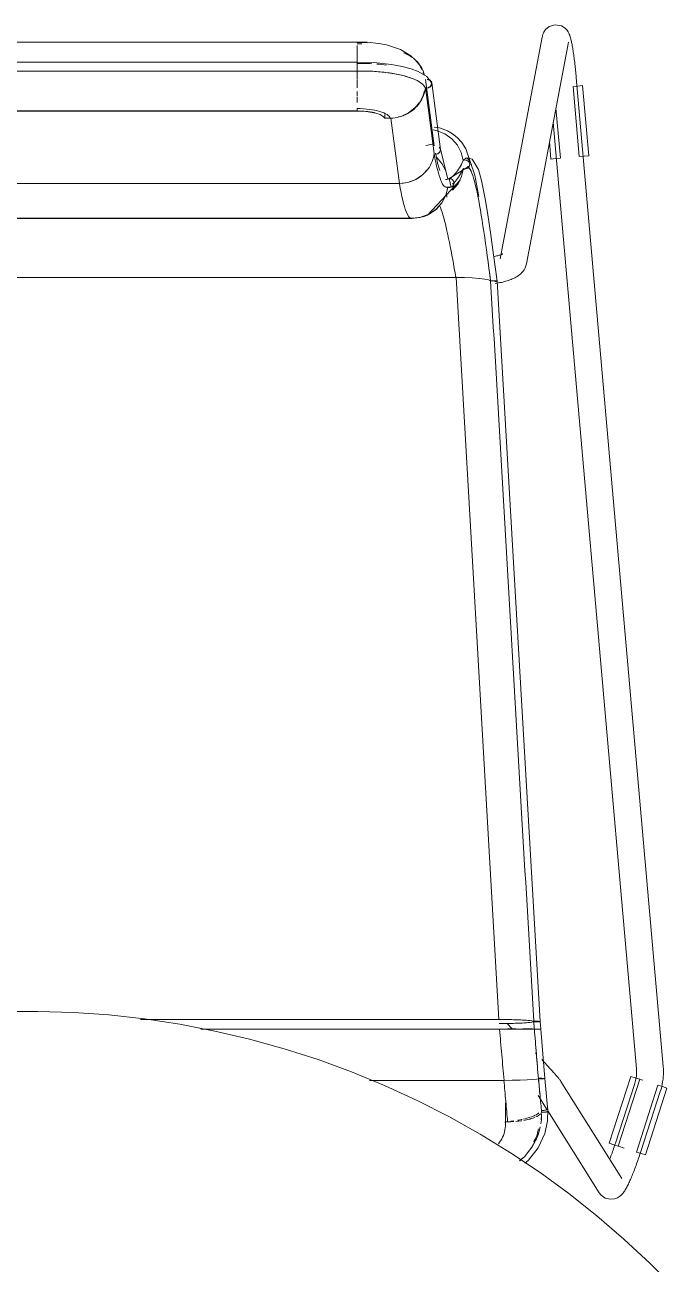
# Model space of a CAD drawing. Header units: millimetres. Extents: x 155927 to 317870, y -36033 to 97293.
# Drawn here: x 175194 to 175485, y 12593 to 13148 of the extents above; entities that cross this region are included whole.
import ezdxf

# ---------------------------------------------------------------- set-up
doc = ezdxf.new("R2010")
doc.units = ezdxf.units.MM
doc.header["$MEASUREMENT"] = 0
doc.layers.add('I-FURN', color=8, linetype='CONTINUOUS', lineweight=9)

msp = doc.modelspace()

# ---------------------------------------------------------------- linework, layer by layer
at = {"layer": 'I-FURN'}
for p, q in [((175428.83, 13147.45), (175427.25, 13146.12)), ((175428.83, 13147.45), (175431.58, 13148.28)), ((175431.58, 13148.28), (175434.34, 13147.8)), ((175434.34, 13147.8), (175435.99, 13146.75)), ((175425.69, 13142.69), (175406.88, 13043.4)), ((175425.78, 13143.1), (175425.69, 13142.69)), ((175425.92, 13143.62), (175425.78, 13143.1)), ((175426.13, 13144.24), (175425.92, 13143.62)), ((175426.5, 13145.04), (175426.13, 13144.24)), ((175427.25, 13146.12), (175426.5, 13145.04)), ((175435.99, 13146.75), (175436.85, 13145.85)), ((175436.85, 13145.85), (175437.33, 13145.14)), ((175437.33, 13145.14), (175437.63, 13144.58)), ((175437.63, 13144.58), (175437.85, 13144.11)), ((175437.85, 13144.11), (175438.02, 13143.68)), ((175438.02, 13143.68), (175438.16, 13143.28)), ((175438.16, 13143.28), (175438.28, 13142.88)), ((175438.28, 13142.88), (175438.4, 13142.48)), ((175438.4, 13142.48), (175438.51, 13142.08)), ((175438.51, 13142.08), (175438.61, 13141.67)), ((175342.79, 13140.5), (175047.93, 13140.5)), ((175342.79, 13140.33), (175342.79, 13140.5)), ((175347.3, 13140.42), (175342.79, 13140.5)), ((175342.79, 13140.48), (175342.79, 13140.2)), ((175342.79, 13139.01), (175342.79, 13137.26)), ((175342.79, 13136.98), (175342.79, 13134.4)), ((175352.51, 13139.9), (175347.3, 13140.42)), ((175356.01, 13139.25), (175352.51, 13139.9)), ((175362.16, 13137.23), (175356.01, 13139.25)), ((175366.88, 13134.36), (175362.16, 13137.23)), ((175418.67, 13041.16), (175437.48, 13140.45)), ((175438.61, 13141.67), (175438.71, 13141.24)), ((175438.71, 13141.24), (175438.81, 13140.8)), ((175438.81, 13140.8), (175438.9, 13140.34)), ((175438.9, 13140.34), (175439, 13139.86)), ((175439, 13139.86), (175439.1, 13139.37)), ((175439.1, 13139.37), (175439.19, 13138.85)), ((175439.19, 13138.85), (175439.28, 13138.32)), ((175439.28, 13138.32), (175439.38, 13137.77)), ((175439.38, 13137.77), (175439.47, 13137.2)), ((175439.47, 13137.2), (175439.56, 13136.61)), ((175439.56, 13136.61), (175439.65, 13136.01)), ((175342.79, 13131.46), (175047.93, 13131.46)), ((175342.79, 13131.22), (175342.79, 13134.24)), ((175342.79, 13134.23), (175342.79, 13131.22)), ((175342.79, 13131.46), (175342.79, 13127.61)), ((175350.35, 13131.32), (175342.79, 13131.46)), ((175342.79, 13131.39), (175342.79, 13131.46)), ((175342.79, 13131.2), (175342.79, 13131.39)), ((175342.79, 13130.89), (175342.79, 13131.2)), ((175342.79, 13130.5), (175342.79, 13130.89)), ((175358.23, 13130.52), (175350.35, 13131.32)), ((175368.85, 13132.52), (175366.88, 13134.36)), ((175370.52, 13130.45), (175368.85, 13132.52)), ((175439.65, 13136.01), (175439.74, 13135.39)), ((175439.74, 13135.39), (175439.83, 13134.76)), ((175439.83, 13134.76), (175439.92, 13134.11)), ((175439.92, 13134.11), (175440.01, 13133.44)), ((175440.01, 13133.44), (175440.1, 13132.77)), ((175440.1, 13132.77), (175440.18, 13132.08)), ((175440.18, 13132.08), (175440.27, 13131.38)), ((175440.27, 13131.38), (175440.35, 13130.67)), ((175047.93, 13127.5), (175342.79, 13127.5)), ((175342.79, 13130.05), (175342.79, 13130.5)), ((175342.79, 13129.56), (175342.79, 13130.05)), ((175342.79, 13129.06), (175342.79, 13129.56)), ((175342.79, 13128.58), (175342.79, 13129.06)), ((175342.79, 13128.17), (175342.79, 13128.58)), ((175342.79, 13127.84), (175342.79, 13128.17)), ((175342.79, 13127.61), (175342.79, 13127.84)), ((175342.79, 13123.72), (175342.79, 13127.53)), ((175342.79, 13127.53), (175342.79, 13123.72)), ((175349.01, 13127.42), (175342.79, 13127.5)), ((175355.57, 13126.89), (175349.01, 13127.42)), ((175359.59, 13126.3), (175355.57, 13126.89)), ((175362.95, 13129.65), (175358.23, 13130.52)), ((175364.02, 13125.33), (175359.59, 13126.3)), ((175366.99, 13128.57), (175362.95, 13129.65)), ((175367.46, 13124.24), (175364.02, 13125.33)), ((175370.16, 13127.38), (175366.99, 13128.57)), ((175373.99, 13125.08), (175370.16, 13127.38)), ((175371.86, 13128.18), (175370.52, 13130.45)), ((175440.35, 13130.67), (175440.43, 13129.95)), ((175440.43, 13129.95), (175440.51, 13129.23)), ((175440.51, 13129.23), (175440.59, 13128.49)), ((175440.59, 13128.49), (175440.66, 13127.76)), ((175440.66, 13127.76), (175440.74, 13127.01)), ((175440.74, 13127.01), (175440.81, 13126.26)), ((175440.81, 13126.26), (175440.88, 13125.51)), ((175440.88, 13125.51), (175440.95, 13124.76)), ((175342.79, 13123.52), (175342.79, 13119.97)), ((175373.4, 13123.75), (175377.24, 13094.06)), ((175377.26, 13090.51), (175373.42, 13120.21)), ((175374.17, 13117.78), (175373.85, 13120.22)), ((175375.88, 13122.69), (175373.99, 13125.08)), ((175376.24, 13122.19), (175380.09, 13092.42)), ((175439.54, 13120.62), (175442.3, 13089.21)), ((175439.67, 13120.64), (175441.73, 13120.82)), ((175440.95, 13124.76), (175440.96, 13124.6)), ((175479.91, 12681.28), (175440.96, 13124.6)), ((175441.73, 13120.82), (175443.78, 13121)), ((175443.78, 13121), (175446.54, 13089.59)), ((175342.79, 13118.34), (175342.79, 13116.5)), ((175342.79, 13115.98), (175342.79, 13113.51)), ((175342.79, 13109.66), (175047.93, 13109.66)), ((175047.93, 13109.6), (175342.79, 13109.6)), ((175342.79, 13109.6), (175345.82, 13109.49)), ((175345.82, 13109.49), (175348.67, 13109.17)), ((175348.67, 13109.17), (175351.17, 13108.66)), ((175351.17, 13108.66), (175353.15, 13107.99)), ((175433.86, 13088.47), (175431.88, 13110.95)), ((175353.15, 13107.99), (175354.5, 13107.2)), ((175354.5, 13107.2), (175355.14, 13106.34)), ((175355.14, 13106.34), (175355.14, 13108.01)), ((175355.14, 13106.34), (175357.86, 13106.41)), ((175357.86, 13106.41), (175361.72, 13077.13)), ((175430.67, 13104.58), (175467.95, 12680.23)), ((175376.89, 13101.12), (175378.63, 13100.75)), ((175378.64, 13100.75), (175376.9, 13101.12)), ((175379.63, 13102.09), (175377.36, 13102.38)), ((175382.15, 13099.35), (175378.64, 13100.75)), ((175383.23, 13100.8), (175379.63, 13102.09)), ((175385.24, 13097.18), (175382.15, 13099.35)), ((175385.5, 13099.45), (175383.23, 13100.8)), ((175387.67, 13097.68), (175385.5, 13099.45)), ((175389.66, 13095.43), (175387.67, 13097.68)), ((175377.12, 13094.84), (175373.63, 13094.15)), ((175379.85, 13093.09), (175379.56, 13093.48)), ((175380.04, 13092.65), (175379.85, 13093.09)), ((175380.11, 13092.18), (175380.04, 13092.65)), ((175380.04, 13091.71), (175380.11, 13092.18)), ((175380.08, 13092.49), (175383.05, 13080.88)), ((175387.72, 13094.35), (175385.24, 13097.18)), ((175389.46, 13091.03), (175387.72, 13094.35)), ((175391.48, 13092.61), (175389.66, 13095.43)), ((175395.47, 13080.89), (175391.48, 13092.61)), ((175428.93, 13095.99), (175429.63, 13088.1)), ((175377.73, 13090.35), (175378.23, 13090.32)), ((175378.23, 13090.32), (175378.72, 13090.4)), ((175380.76, 13086.14), (175378.25, 13089.02)), ((175378.72, 13090.4), (175379.17, 13090.59)), ((175379.17, 13090.59), (175379.56, 13090.89)), ((175379.56, 13090.89), (175379.85, 13091.27)), ((175379.85, 13091.27), (175380.04, 13091.71)), ((175390.36, 13087.4), (175389.46, 13091.03)), ((175390.83, 13087.57), (175390.36, 13087.4)), ((175390.36, 13087.4), (175390.83, 13087.56)), ((175392.18, 13088.62), (175391.27, 13088.32)), ((175391.33, 13087.61), (175391.82, 13087.53)), ((175391.83, 13087.53), (175391.33, 13087.61)), ((175391.82, 13087.53), (175392.28, 13087.34)), ((175392.28, 13087.34), (175391.83, 13087.53)), ((175394.37, 13088.09), (175392.18, 13088.62)), ((175392.28, 13087.34), (175392.67, 13087.03)), ((175392.67, 13087.03), (175392.28, 13087.34)), ((175392.67, 13087.03), (175392.97, 13086.64)), ((175392.97, 13086.64), (175392.67, 13087.03)), ((175392.97, 13086.64), (175393.16, 13086.18)), ((175393.17, 13086.18), (175392.97, 13086.64)), ((175397.14, 13083.45), (175394.37, 13088.09)), ((175431.67, 13088.28), (175429.63, 13088.1)), ((175433.73, 13088.46), (175431.67, 13088.28)), ((175444.49, 13089.41), (175442.43, 13089.22)), ((175446.54, 13089.59), (175444.49, 13089.41)), ((175369.03, 13078.93), (175372.14, 13081)), ((175372.14, 13081), (175374.63, 13083.75)), ((175382.51, 13082.75), (175380.76, 13086.14)), ((175383.4, 13079.03), (175382.51, 13082.75)), ((175383.05, 13080.88), (175383.37, 13079.01)), ((175393.04, 13084.84), (175383.65, 13079.13)), ((175390.41, 13083.92), (175389.62, 13080.3)), ((175389.63, 13080.3), (175390.41, 13083.91)), ((175390.89, 13083.77), (175390.41, 13083.92)), ((175390.41, 13083.91), (175390.89, 13083.76)), ((175391.39, 13083.74), (175390.89, 13083.77)), ((175390.89, 13083.76), (175391.39, 13083.73)), ((175391.88, 13083.83), (175391.39, 13083.74)), ((175391.39, 13083.73), (175391.88, 13083.82)), ((175392.33, 13084.03), (175391.88, 13083.83)), ((175391.88, 13083.82), (175392.33, 13084.03)), ((175392.7, 13084.35), (175392.33, 13084.03)), ((175392.33, 13084.03), (175392.71, 13084.35)), ((175392.99, 13084.75), (175392.7, 13084.35)), ((175392.71, 13084.35), (175393, 13084.75)), ((175393.18, 13085.21), (175392.99, 13084.75)), ((175393, 13084.75), (175393.18, 13085.21)), ((175393.16, 13086.18), (175393.23, 13085.7)), ((175393.24, 13085.7), (175393.17, 13086.18)), ((175393.23, 13085.7), (175393.18, 13085.21)), ((175393.18, 13085.21), (175393.24, 13085.7)), ((175397.37, 13071.23), (175395.47, 13080.89)), ((175398.55, 13078.45), (175397.14, 13083.45)), ((175361.72, 13077.13), (175029, 13077.13)), ((175029, 13077.13), (175361.72, 13077.13)), ((175361.72, 13077.13), (175365.49, 13077.61)), ((175365.49, 13077.61), (175369.03, 13078.93)), ((175388.93, 13078.65), (175374.33, 13062.95)), ((175385.22, 13075.56), (175382.34, 13075.51)), ((175382.51, 13071.81), (175383.4, 13075.52)), ((175383.4, 13079.03), (175383.87, 13079.19)), ((175383.87, 13079.19), (175383.4, 13079.03)), ((175383.87, 13075.37), (175383.4, 13075.53)), ((175383.4, 13075.52), (175383.87, 13075.36)), ((175383.87, 13079.19), (175384.37, 13079.23)), ((175384.37, 13079.23), (175383.87, 13079.19)), ((175384.37, 13075.33), (175383.87, 13075.37)), ((175383.87, 13075.36), (175384.37, 13075.32)), ((175384.92, 13075.42), (175384.08, 13079.32)), ((175384.37, 13079.23), (175384.86, 13079.15)), ((175384.86, 13079.15), (175384.37, 13079.23)), ((175384.86, 13075.41), (175384.37, 13075.33)), ((175384.37, 13075.32), (175384.86, 13075.41)), ((175384.86, 13079.15), (175385.31, 13078.95)), ((175385.31, 13078.95), (175384.86, 13079.15)), ((175385.31, 13075.61), (175384.86, 13075.41)), ((175384.86, 13075.41), (175385.31, 13075.61)), ((175385.31, 13078.95), (175385.69, 13078.63)), ((175385.7, 13078.63), (175385.31, 13078.95)), ((175385.69, 13075.93), (175385.31, 13075.61)), ((175385.31, 13075.61), (175385.7, 13075.92)), ((175387.98, 13076.98), (175385.58, 13074.14)), ((175385.59, 13074.14), (175387.99, 13076.98)), ((175385.69, 13078.63), (175385.99, 13078.23)), ((175385.99, 13076.33), (175385.69, 13075.93)), ((175385.99, 13078.23), (175385.7, 13078.63)), ((175385.7, 13075.92), (175385.99, 13076.33)), ((175385.99, 13078.23), (175386.17, 13077.77)), ((175386.18, 13077.77), (175385.99, 13078.23)), ((175386.17, 13076.79), (175385.99, 13076.33)), ((175385.99, 13076.33), (175386.18, 13076.79)), ((175386.17, 13077.77), (175386.24, 13077.28)), ((175386.24, 13077.28), (175386.17, 13076.79)), ((175386.25, 13077.28), (175386.18, 13077.77)), ((175386.18, 13076.79), (175386.25, 13077.28)), ((175389.62, 13080.3), (175387.98, 13076.98)), ((175387.99, 13076.98), (175389.63, 13080.3)), ((175400.35, 13069.44), (175398.55, 13078.45)), ((175382.48, 13071.75), (175380.75, 13068.42)), ((175380.76, 13068.42), (175382.49, 13071.75)), ((175378.25, 13065.55), (175375.11, 13063.38)), ((175375.11, 13063.37), (175378.25, 13065.54)), ((175380.75, 13068.42), (175378.25, 13065.55)), ((175378.25, 13065.54), (175380.76, 13068.42)), ((175401.38, 13063.12), (175400.35, 13069.44)), ((175367.75, 13061.53), (175022.97, 13061.53)), ((175022.97, 13061.53), (175367.75, 13061.53)), ((175023.5, 13061.38), (175328.3, 13061.38)), ((175328.3, 13061.38), (175367.21, 13061.38)), ((175370.96, 13061.82), (175367.21, 13061.38)), ((175371.54, 13062.01), (175367.75, 13061.54)), ((175367.75, 13061.53), (175371.54, 13062.01)), ((175375.43, 13063.55), (175370.96, 13061.82)), ((175375.11, 13063.38), (175371.54, 13062.01)), ((175371.54, 13062.01), (175375.11, 13063.37)), ((175374.33, 13062.95), (175372.4, 13062.25)), ((175402.57, 13055.1), (175401.38, 13063.12)), ((175403.92, 13045.17), (175402.57, 13055.1)), ((175404.33, 13044.42), (175403.84, 13044.32)), ((175405.47, 13033.32), (175403.92, 13045.17)), ((175404.8, 13044.52), (175404.33, 13044.42)), ((175405.24, 13044.63), (175404.8, 13044.52)), ((175405.67, 13044.73), (175405.24, 13044.63)), ((175406.06, 13044.84), (175405.67, 13044.73)), ((175406.43, 13044.95), (175406.06, 13044.84)), ((175406.76, 13045.06), (175406.43, 13044.95)), ((175407.07, 13045.16), (175406.76, 13045.06)), ((175407.33, 13045.26), (175407.07, 13045.16)), ((175407.57, 13045.36), (175407.33, 13045.26)), ((175407.76, 13045.45), (175407.57, 13045.36)), ((175407.91, 13045.52), (175407.76, 13045.45)), ((175408, 13045.57), (175407.91, 13045.52)), ((175408.07, 13045.61), (175408, 13045.57)), ((175408.1, 13045.63), (175408.07, 13045.61)), ((175416.09, 13036.69), (175415.56, 13036.23)), ((175416.62, 13037.2), (175416.09, 13036.69)), ((175417.13, 13037.8), (175416.62, 13037.2)), ((175417.61, 13038.49), (175417.13, 13037.8)), ((175418.05, 13039.28), (175417.61, 13038.49)), ((175418.41, 13040.17), (175418.05, 13039.28)), ((175418.67, 13041.16), (175418.41, 13040.17)), ((175387.06, 13035.03), (175003.66, 13035.03)), ((175003.66, 13035.03), (175387.06, 13035.03)), ((175390.83, 13034.97), (175387.06, 13035.03)), ((175387.14, 13035.03), (175390.83, 13034.97)), ((175394.36, 13034.82), (175390.83, 13034.97)), ((175390.89, 13034.97), (175394.37, 13034.82)), ((175397.47, 13034.58), (175394.36, 13034.82)), ((175394.41, 13034.82), (175397.47, 13034.58)), ((175399.96, 13034.27), (175397.47, 13034.58)), ((175397.5, 13034.58), (175399.96, 13034.27)), ((175401.71, 13033.9), (175399.96, 13034.27)), ((175399.97, 13034.27), (175401.71, 13033.9)), ((175401.71, 13033.9), (175402.61, 13033.5)), ((175402.61, 13033.5), (175401.71, 13033.9)), ((175403.08, 13033.52), (175402.61, 13033.5)), ((175402.61, 13033.5), (175403.08, 13033.52)), ((175403.58, 13033.53), (175403.08, 13033.52)), ((175403.08, 13033.52), (175403.58, 13033.53)), ((175404.07, 13033.52), (175403.58, 13033.53)), ((175403.58, 13033.53), (175404.07, 13033.52)), ((175404.52, 13033.5), (175404.07, 13033.52)), ((175404.07, 13033.52), (175404.53, 13033.5)), ((175404.91, 13033.46), (175404.52, 13033.5)), ((175404.53, 13033.5), (175404.91, 13033.46)), ((175404.56, 13033.13), (175404.94, 13033.17)), ((175404.94, 13033.17), (175404.56, 13033.13)), ((175405.37, 13032.41), (175404.67, 13032.29)), ((175405.21, 13033.42), (175404.91, 13033.46)), ((175404.91, 13033.46), (175405.21, 13033.42)), ((175404.94, 13033.17), (175405.23, 13033.21)), ((175405.23, 13033.21), (175404.94, 13033.17)), ((175406.06, 13032.53), (175405.37, 13032.41)), ((175405.41, 13033.26), (175405.47, 13033.32)), ((175405.48, 13033.31), (175405.42, 13033.26)), ((175405.48, 13033.31), (175424.76, 12701.41)), ((175406.75, 13032.67), (175406.06, 13032.53)), ((175407.41, 13032.81), (175406.75, 13032.67)), ((175408.07, 13032.96), (175407.41, 13032.81)), ((175408.71, 13033.12), (175408.07, 13032.96)), ((175409.34, 13033.3), (175408.71, 13033.12)), ((175409.96, 13033.48), (175409.34, 13033.3)), ((175410.56, 13033.67), (175409.96, 13033.48)), ((175411.16, 13033.88), (175410.56, 13033.67)), ((175411.74, 13034.1), (175411.16, 13033.88)), ((175412.31, 13034.33), (175411.74, 13034.1)), ((175412.87, 13034.59), (175412.31, 13034.33)), ((175413.42, 13034.86), (175412.87, 13034.59)), ((175413.95, 13035.15), (175413.42, 13034.86)), ((175414.5, 13035.47), (175413.95, 13035.15)), ((175415.03, 13035.83), (175414.5, 13035.47)), ((175415.56, 13036.23), (175415.03, 13035.83)), ((175199.68, 12705.97), (175183.68, 12705.83)), ((175215.67, 12705.48), (175199.68, 12705.97)), ((175231.63, 12704.35), (175215.67, 12705.48)), ((175247.53, 12702.58), (175231.63, 12704.35)), ((175406.31, 12702.3), (175245.74, 12702.3)), ((175245.74, 12702.3), (175406.31, 12702.3)), ((175263.35, 12700.18), (175247.53, 12702.58)), ((175279.06, 12697.14), (175263.35, 12700.18)), ((175406.58, 12697.98), (175272.83, 12697.98)), ((175272.83, 12697.98), (175406.58, 12697.98)), ((175410.1, 12702.27), (175406.31, 12702.3)), ((175406.42, 12700.51), (175410.1, 12700.54)), ((175410.36, 12697.99), (175406.58, 12697.98)), ((175406.58, 12697.98), (175410.36, 12697.99)), ((175412.37, 12697.99), (175409.8, 12700.66)), ((175413.66, 12702.2), (175410.1, 12702.27)), ((175410.1, 12700.54), (175413.65, 12700.62)), ((175413.93, 12697.99), (175410.36, 12697.99)), ((175410.36, 12697.99), (175413.93, 12697.99)), ((175410.37, 12698.11), (175413.92, 12698.1)), ((175413.93, 12698.1), (175410.37, 12698.11)), ((175413.65, 12700.62), (175416.77, 12700.74)), ((175416.79, 12702.07), (175413.66, 12702.2)), ((175417.06, 12698), (175413.93, 12697.99)), ((175413.93, 12697.99), (175417.06, 12698)), ((175416.77, 12700.74), (175419.27, 12700.9)), ((175419.29, 12701.91), (175416.79, 12702.07)), ((175417.05, 12698.09), (175419.54, 12698.08)), ((175419.55, 12698.08), (175417.05, 12698.09)), ((175417.06, 12698), (175419.57, 12698.01)), ((175419.56, 12698.01), (175417.07, 12698)), ((175419.27, 12700.9), (175421.02, 12701.1)), ((175421.04, 12701.72), (175419.29, 12701.91)), ((175419.54, 12698.08), (175421.3, 12698.07)), ((175421.3, 12698.07), (175419.55, 12698.08)), ((175421.31, 12698.02), (175419.56, 12698.01)), ((175419.57, 12698.01), (175421.32, 12698.02)), ((175421.02, 12701.1), (175421.92, 12701.31)), ((175421.93, 12701.51), (175421.04, 12701.72)), ((175422.2, 12698.04), (175421.31, 12698.02)), ((175421.32, 12698.02), (175422.2, 12698.04)), ((175421.92, 12701.31), (175422.39, 12701.3)), ((175422.4, 12701.51), (175421.93, 12701.51)), ((175422.19, 12698.05), (175422.66, 12698.05)), ((175422.67, 12698.05), (175422.2, 12698.05)), ((175422.67, 12698.04), (175422.2, 12698.04)), ((175422.2, 12698.04), (175422.67, 12698.04)), ((175422.39, 12701.3), (175422.89, 12701.3)), ((175422.9, 12701.52), (175422.4, 12701.51)), ((175422.66, 12698.05), (175423.16, 12698.05)), ((175423.16, 12698.05), (175422.67, 12698.05)), ((175423.17, 12698.04), (175422.67, 12698.04)), ((175422.67, 12698.04), (175423.17, 12698.04)), ((175422.89, 12701.3), (175423.38, 12701.3)), ((175423.39, 12701.51), (175422.9, 12701.52)), ((175423.16, 12698.05), (175423.65, 12698.05)), ((175423.65, 12698.05), (175423.16, 12698.05)), ((175423.66, 12698.04), (175423.17, 12698.04)), ((175423.17, 12698.04), (175423.66, 12698.04)), ((175423.38, 12701.3), (175423.83, 12701.31)), ((175423.84, 12701.5), (175423.39, 12701.51)), ((175423.65, 12698.05), (175424.1, 12698.05)), ((175424.11, 12698.05), (175423.65, 12698.05)), ((175424.11, 12698.04), (175423.66, 12698.04)), ((175423.66, 12698.04), (175424.11, 12698.04)), ((175423.83, 12701.31), (175424.21, 12701.33)), ((175424.22, 12701.48), (175423.84, 12701.5)), ((175424.1, 12698.05), (175424.48, 12698.05)), ((175424.49, 12698.05), (175424.11, 12698.05)), ((175424.49, 12698.04), (175424.11, 12698.04)), ((175424.11, 12698.04), (175424.49, 12698.04)), ((175424.21, 12701.33), (175424.51, 12701.35)), ((175424.51, 12701.46), (175424.22, 12701.48)), ((175424.48, 12698.05), (175424.78, 12698.05)), ((175424.78, 12698.05), (175424.49, 12698.05)), ((175424.78, 12698.04), (175424.49, 12698.04)), ((175424.49, 12698.04), (175424.79, 12698.04)), ((175424.7, 12701.43), (175424.51, 12701.46)), ((175424.51, 12701.35), (175424.7, 12701.38)), ((175424.76, 12701.41), (175424.7, 12701.43)), ((175424.7, 12701.38), (175424.76, 12701.41)), ((175425.04, 12698.05), (175424.77, 12701.41)), ((175424.78, 12698.05), (175424.97, 12698.05)), ((175424.97, 12698.05), (175424.78, 12698.04)), ((175424.97, 12698.05), (175424.78, 12698.05)), ((175424.79, 12698.04), (175424.97, 12698.05)), ((175424.97, 12698.05), (175425.04, 12698.05)), ((175425.04, 12698.05), (175424.97, 12698.05)), ((175424.97, 12698.05), (175425.04, 12698.05)), ((175425.04, 12698.05), (175424.97, 12698.05)), ((175425.04, 12698.05), (175426.86, 12675.85)), ((175294.63, 12693.48), (175279.06, 12697.14)), ((175310.05, 12689.2), (175294.63, 12693.48)), ((175325.28, 12684.31), (175310.05, 12689.2)), ((175423.14, 12686.8), (175422.65, 12687.31)), ((175340.3, 12678.81), (175325.28, 12684.31)), ((175425.95, 12683.83), (175425.49, 12684.32)), ((175426.4, 12683.36), (175425.95, 12683.83)), ((175426.84, 12682.89), (175426.4, 12683.36)), ((175427.27, 12682.42), (175426.84, 12682.89)), ((175427.69, 12681.97), (175427.27, 12682.42)), ((175428.11, 12681.53), (175427.69, 12681.97)), ((175428.51, 12681.09), (175428.11, 12681.53)), ((175428.9, 12680.67), (175428.51, 12681.09)), ((175429.28, 12680.25), (175428.9, 12680.67)), ((175479.92, 12681.24), (175479.91, 12681.28)), ((175479.99, 12680.1), (175479.92, 12681.24)), ((175355.1, 12672.72), (175340.3, 12678.81)), ((175415.82, 12675.12), (175412.37, 12675.04)), ((175412.38, 12675.04), (175415.81, 12675.12)), ((175415.81, 12675.12), (175418.91, 12675.23)), ((175418.92, 12675.23), (175415.88, 12675.12)), ((175418.91, 12675.23), (175421.39, 12675.38)), ((175421.39, 12675.38), (175418.95, 12675.23)), ((175421.39, 12675.38), (175423.13, 12675.56)), ((175423.13, 12675.56), (175421.41, 12675.38)), ((175424.01, 12675.75), (175423.13, 12675.56)), ((175423.13, 12675.56), (175424.02, 12675.75)), ((175424.48, 12675.75), (175424.01, 12675.75)), ((175424.02, 12675.75), (175424.49, 12675.75)), ((175424.5, 12675.95), (175424.03, 12675.94)), ((175424.03, 12675.94), (175424.5, 12675.95)), ((175424.98, 12675.74), (175424.48, 12675.75)), ((175424.49, 12675.75), (175424.99, 12675.74)), ((175425, 12675.95), (175424.5, 12675.95)), ((175424.5, 12675.95), (175425, 12675.95)), ((175425.47, 12675.75), (175424.98, 12675.74)), ((175424.99, 12675.74), (175425.48, 12675.75)), ((175425.49, 12675.94), (175425, 12675.95)), ((175425, 12675.95), (175425.49, 12675.94)), ((175425.93, 12675.76), (175425.47, 12675.75)), ((175425.48, 12675.75), (175425.93, 12675.76)), ((175425.94, 12675.93), (175425.49, 12675.94)), ((175425.49, 12675.94), (175425.94, 12675.93)), ((175425.93, 12675.76), (175426.31, 12675.77)), ((175426.31, 12675.77), (175425.93, 12675.76)), ((175426.31, 12675.77), (175426.61, 12675.8)), ((175426.6, 12675.8), (175426.31, 12675.77)), ((175426.62, 12675.9), (175426.32, 12675.92)), ((175426.32, 12675.92), (175426.61, 12675.9)), ((175426.61, 12675.9), (175426.8, 12675.87)), ((175426.61, 12675.8), (175426.8, 12675.82)), ((175426.8, 12675.87), (175426.62, 12675.9)), ((175426.87, 12675.85), (175426.8, 12675.87)), ((175426.8, 12675.87), (175426.86, 12675.85)), ((175426.86, 12675.85), (175426.8, 12675.82)), ((175426.8, 12675.82), (175426.87, 12675.85)), ((175426.87, 12675.85), (175428.29, 12661.35)), ((175429.65, 12679.85), (175429.28, 12680.25)), ((175430.01, 12679.46), (175429.65, 12679.85)), ((175430.35, 12679.08), (175430.01, 12679.46)), ((175430.68, 12678.72), (175430.35, 12679.08)), ((175430.99, 12678.37), (175430.68, 12678.72)), ((175431.3, 12678.03), (175430.99, 12678.37)), ((175431.58, 12677.71), (175431.3, 12678.03)), ((175431.86, 12677.4), (175431.58, 12677.71)), ((175432.11, 12677.1), (175431.86, 12677.4)), ((175432.36, 12676.82), (175432.11, 12677.1)), ((175432.59, 12676.56), (175432.36, 12676.82)), ((175432.8, 12676.31), (175432.59, 12676.56)), ((175433, 12676.06), (175432.8, 12676.31)), ((175433.19, 12675.83), (175433, 12676.06)), ((175433.37, 12675.61), (175433.19, 12675.83)), ((175433.54, 12675.39), (175433.37, 12675.61)), ((175433.72, 12675.16), (175433.54, 12675.39)), ((175433.9, 12674.9), (175433.72, 12675.16)), ((175465.47, 12676.81), (175455.78, 12646.81)), ((175459.82, 12645.5), (175469.51, 12675.51)), ((175465.47, 12676.81), (175467.42, 12676.18)), ((175467.42, 12676.18), (175469.39, 12675.55)), ((175467.72, 12675.62), (175467.58, 12674.97)), ((175467.83, 12676.27), (175467.72, 12675.62)), ((175467.92, 12676.93), (175467.83, 12676.27)), ((175467.98, 12677.59), (175467.92, 12676.93)), ((175467.96, 12680.23), (175468, 12679.57)), ((175468.01, 12678.25), (175467.98, 12677.59)), ((175468, 12679.57), (175468.02, 12678.91)), ((175468.02, 12678.91), (175468.01, 12678.25)), ((175469.61, 12675.48), (175470.77, 12675.1)), ((175479.68, 12674.4), (175479.84, 12675.54)), ((175479.84, 12675.54), (175479.94, 12676.67)), ((175479.94, 12676.67), (175480, 12677.81)), ((175480.02, 12678.96), (175479.99, 12680.1)), ((175480, 12677.81), (175480.02, 12678.96)), ((175348.4, 12675.02), (175408.52, 12675.02)), ((175408.52, 12675.02), (175348.4, 12675.02)), ((175369.63, 12666.04), (175355.1, 12672.72)), ((175408.52, 12675.02), (175412.28, 12675.04)), ((175412.28, 12675.04), (175408.64, 12675.02)), ((175434.12, 12674.58), (175433.9, 12674.9)), ((175461.42, 12630.99), (175434.12, 12674.58)), ((175467.21, 12673.67), (175458.5, 12646.86)), ((175467.22, 12673.7), (175467.21, 12673.67)), ((175467.41, 12674.33), (175467.22, 12673.7)), ((175467.58, 12674.97), (175467.41, 12674.33)), ((175477.58, 12672.9), (175467.89, 12642.9)), ((175469.91, 12643.15), (175478.63, 12669.97)), ((175481.62, 12671.6), (175471.93, 12641.59)), ((175477.7, 12672.87), (175479.67, 12672.23)), ((175478.63, 12669.97), (175478.96, 12671.06)), ((175478.96, 12671.06), (175479.24, 12672.16)), ((175479.24, 12672.16), (175479.49, 12673.28)), ((175479.49, 12673.28), (175479.68, 12674.4)), ((175479.67, 12672.23), (175481.62, 12671.6)), ((175383.89, 12658.78), (175369.63, 12666.04)), ((175409.23, 12655.22), (175409.23, 12664.97)), ((175423.95, 12668.21), (175427.99, 12661.76)), ((175397.85, 12650.96), (175383.89, 12658.78)), ((175428.08, 12656.79), (175428.17, 12662.25)), ((175428.22, 12661.39), (175451.25, 12624.62)), ((175410.22, 12656.46), (175409.17, 12656.46)), ((175426.87, 12651.14), (175428.08, 12656.79)), ((175411.48, 12642.58), (175397.85, 12650.96)), ((175421.39, 12645.53), (175423.3, 12649.22)), ((175423.96, 12644.83), (175426.87, 12651.14)), ((175424.77, 12633.67), (175411.48, 12642.58)), ((175417.89, 12640.96), (175421.39, 12645.53)), ((175419.63, 12639.3), (175423.96, 12644.83)), ((175457.73, 12646.18), (175455.78, 12646.81)), ((175456.53, 12641.14), (175456.76, 12641.79)), ((175456.76, 12641.79), (175457, 12642.44)), ((175457, 12642.44), (175457.23, 12643.11)), ((175457.23, 12643.11), (175457.47, 12643.78)), ((175457.47, 12643.78), (175457.7, 12644.46)), ((175457.7, 12644.46), (175457.93, 12645.15)), ((175459.7, 12645.54), (175457.73, 12646.18)), ((175457.93, 12645.15), (175458.16, 12645.84)), ((175458.16, 12645.84), (175458.39, 12646.53)), ((175458.39, 12646.53), (175458.5, 12646.86)), ((175459.92, 12645.47), (175462.4, 12644.67)), ((175469.98, 12642.22), (175468.01, 12642.86)), ((175469.27, 12641.22), (175469.52, 12641.95)), ((175469.52, 12641.95), (175469.76, 12642.69)), ((175469.76, 12642.69), (175469.91, 12643.15)), ((175471.93, 12641.59), (175469.98, 12642.22)), ((175415.56, 12639.01), (175417.89, 12640.96)), ((175417.92, 12637.93), (175419.63, 12639.3)), ((175456.06, 12639.88), (175456.29, 12640.5)), ((175456.29, 12640.5), (175456.53, 12641.14)), ((175467.25, 12635.54), (175467.5, 12636.22)), ((175467.5, 12636.22), (175467.76, 12636.91)), ((175467.76, 12636.91), (175468.01, 12637.61)), ((175468.01, 12637.61), (175468.27, 12638.32)), ((175468.27, 12638.32), (175468.52, 12639.03)), ((175468.52, 12639.03), (175468.77, 12639.75)), ((175468.77, 12639.75), (175469.02, 12640.48)), ((175469.02, 12640.48), (175469.27, 12641.22)), ((175437.69, 12624.24), (175424.77, 12633.67)), ((175465.01, 12630.07), (175465.25, 12630.61)), ((175465.25, 12630.61), (175465.5, 12631.18)), ((175465.5, 12631.18), (175465.74, 12631.75)), ((175465.74, 12631.75), (175465.99, 12632.35)), ((175465.99, 12632.35), (175466.24, 12632.96)), ((175466.24, 12632.96), (175466.49, 12633.59)), ((175466.49, 12633.59), (175466.74, 12634.23)), ((175466.74, 12634.23), (175466.99, 12634.88)), ((175466.99, 12634.88), (175467.25, 12635.54)), ((175462.15, 12624.76), (175462.43, 12625.16)), ((175462.43, 12625.16), (175462.68, 12625.54)), ((175462.68, 12625.54), (175462.92, 12625.93)), ((175462.92, 12625.93), (175463.16, 12626.33)), ((175463.16, 12626.33), (175463.39, 12626.74)), ((175463.39, 12626.74), (175463.62, 12627.17)), ((175463.62, 12627.17), (175463.85, 12627.61)), ((175463.85, 12627.61), (175464.08, 12628.07)), ((175464.08, 12628.07), (175464.31, 12628.54)), ((175464.31, 12628.54), (175464.54, 12629.03)), ((175464.54, 12629.03), (175464.78, 12629.54)), ((175464.78, 12629.54), (175465.01, 12630.07)), ((175450.22, 12614.29), (175437.69, 12624.24)), ((175452.15, 12623.5), (175451.25, 12624.62)), ((175452.15, 12623.5), (175453.88, 12622.28)), ((175453.88, 12622.28), (175456.11, 12621.69)), ((175456.11, 12621.69), (175458.08, 12621.86)), ((175458.08, 12621.86), (175459.46, 12622.39)), ((175459.46, 12622.39), (175460.37, 12622.95)), ((175460.37, 12622.95), (175461, 12623.47)), ((175461, 12623.47), (175461.47, 12623.94)), ((175461.47, 12623.94), (175461.84, 12624.36)), ((175461.84, 12624.36), (175462.15, 12624.76)), ((175462.34, 12603.85), (175450.22, 12614.29)), ((175474.04, 12592.94), (175462.34, 12603.85)), ((175485.29, 12581.56), (175474.04, 12592.94))]:
    msp.add_line(p, q, dxfattribs=at)
for centre, major_axis, ratio, start_param, end_param in [((175342.79, 13136.22), (-12.4, 0), 0.287441, 4.543728, 4.712389), ((175342.79, 13124.75), (0, -15.75), 0.000004, 0.290246, 0.472486), ((175378.14, 13092.19), (-1.96, 0), 0.955139, 1.359855, 3.903556), ((175361.59, 13092.2), (-15.78, 0), 0.955139, 2.545839, 2.787386), ((175361.59, 13092.2), (-15.78, 0), 0.955139, 2.787556, 3.029056), ((175361.59, 13092.2), (-15.78, 0), 0.955139, 1.579038, 2.545717)]:
    msp.add_ellipse(centre, major_axis=major_axis, ratio=ratio, start_param=start_param, end_param=end_param, dxfattribs=at)
for points in [[(175342.79, 13140.41), (175344.36, 13140.42), (175345.87, 13140.34), (175347.3, 13140.2)], [(175342.79, 13130.93), (175345, 13130.97), (175347.21, 13130.94), (175349.39, 13130.83)], [(175351.59, 13130.69), (175353.07, 13130.58), (175354.52, 13130.43), (175355.94, 13130.25)], [(175372.33, 13127.09), (175372.47, 13126.73), (175372.58, 13126.37), (175372.66, 13126)], [(175357.86, 13106.41), (175359.15, 13106.45), (175361.65, 13106.81), (175365.25, 13108.22), (175368.4, 13110.41), (175370.93, 13113.25), (175372.69, 13116.59), (175373.27, 13118.97), (175373.42, 13120.21)], [(175367.63, 13124.17), (175369.09, 13123.6), (175371.55, 13122.33), (175372.86, 13120.93), (175373.22, 13120.2)], [(175372.96, 13118.69), (175372.65, 13117.31), (175372.14, 13115.94), (175371.45, 13114.68)], [(175342.79, 13110.73), (175344.68, 13110.7), (175348.42, 13110.44), (175353.21, 13109.48), (175356.54, 13108.08), (175357.48, 13106.98), (175357.61, 13106.42)], [(175351.16, 13108.71), (175349.11, 13109.26), (175346.39, 13109.54), (175343.62, 13109.64)], [(175377.26, 13090.51), (175378.29, 13085.01), (175380.33, 13076.95), (175382.38, 13074.98), (175383.4, 13075.53)], [(175377.89, 13090.72), (175378.55, 13087.6), (175379.21, 13084.68), (175379.87, 13082.95)], [(175382.45, 13078.96), (175382.76, 13078.84), (175383.08, 13078.86), (175383.4, 13079.03)], [(175382.88, 13072.19), (175382.92, 13071.82), (175382.97, 13071.44), (175383.01, 13071.06)], [(175367.21, 13061.38), (175367.39, 13061.38), (175367.57, 13061.44), (175367.75, 13061.54)], [(175401.41, 13042.87), (175401.8, 13039.77), (175402.2, 13036.64), (175402.59, 13033.51)], [(175387.14, 13035.03), (175390.33, 12979.67), (175393.53, 12924.25), (175396.72, 12868.79)], [(175421.93, 12701.51), (175418.71, 12756.91), (175412.27, 12867.67), (175405.83, 12978.27), (175402.61, 13033.5)], [(175396.72, 12868.79), (175399.92, 12813.33), (175403.12, 12757.83), (175406.31, 12702.3)], [(175406.58, 12697.98), (175406.92, 12694.15), (175407.26, 12690.32), (175407.61, 12686.49)], [(175421.92, 12701.31), (175421.97, 12700.76), (175422.06, 12699.68), (175422.15, 12698.6), (175422.19, 12698.05)], [(175421.93, 12701.51), (175421.98, 12700.93), (175422.07, 12699.77), (175422.15, 12698.62), (175422.2, 12698.04)], [(175424.01, 12675.75), (175423.71, 12679.46), (175423.11, 12686.89), (175422.5, 12694.32), (175422.2, 12698.04)], [(175407.61, 12686.49), (175407.95, 12682.66), (175408.29, 12678.84), (175408.64, 12675.02)], [(175424.02, 12675.75), (175424.26, 12673.23), (175424.74, 12668.19), (175425.21, 12663.24), (175425.45, 12660.8)], [(175424.05, 12675.75), (175424.28, 12673.44), (175424.51, 12671.13), (175424.74, 12668.86)], [(175408.52, 12675.02), (175408.83, 12671.88), (175409.42, 12665.63), (175409.96, 12659.49), (175410.22, 12656.46)], [(175420.44, 12658.52), (175421.26, 12658.79), (175422.07, 12659.07), (175422.62, 12659.37)], [(175422.87, 12659.49), (175423.51, 12659.8), (175423.9, 12660.12), (175424.23, 12660.44)], [(175425.42, 12659.26), (175425.41, 12658), (175425.31, 12656.74), (175425.13, 12655.5)], [(175425.22, 12657.29), (175425.33, 12658.17), (175425.35, 12659.07), (175425.35, 12659.97)], [(175409.17, 12656.46), (175409.22, 12655.96), (175409.23, 12655.45), (175409.23, 12654.94)], [(175413, 12656.56), (175412.09, 12656.5), (175411.17, 12656.47), (175410.22, 12656.46)], [(175411.63, 12656.7), (175412.11, 12656.75), (175412.58, 12656.82), (175413.04, 12656.88)], [(175416.57, 12656.93), (175415.72, 12656.81), (175414.85, 12656.69), (175413.93, 12656.63)], [(175414.74, 12657.14), (175415.43, 12657.26), (175416.08, 12657.39), (175416.74, 12657.53)], [(175417.4, 12657.68), (175418.34, 12657.9), (175419.3, 12658.13), (175420.16, 12658.38)], [(175419.8, 12657.56), (175419.06, 12657.38), (175418.25, 12657.22), (175417.42, 12657.07)], [(175416.96, 12640.14), (175416.53, 12639.73), (175416.08, 12639.34), (175415.62, 12638.96)]]:
    msp.add_open_spline(points, degree=3, dxfattribs=at)
for points, knots in [([(175367.49, 13133.63), (175366.76, 13134.16), (175365.51, 13134.88), (175364.18, 13135.51), (175363.67, 13135.71)], [0.5455526, 0.5455526, 0.5455526, 0.5455526, 0.6666667, 0.739481, 0.739481, 0.739481, 0.739481]), ([(175372.92, 13126.02), (175372.81, 13126.39), (175372.29, 13127.9), (175370.92, 13130.4), (175369.24, 13132.23), (175368.29, 13133.01)], [0.1134959, 0.1134959, 0.1134959, 0.1134959, 0.1666667, 0.3333333, 0.5, 0.5, 0.5, 0.5]), ([(175342.79, 13127.53), (175345.13, 13127.57), (175349.79, 13127.5), (175356.63, 13126.87), (175362.74, 13125.78), (175365.96, 13124.77), (175367.45, 13124.23)], [0.0000052, 0.0000052, 0.0000052, 0.0000052, 0.1666667, 0.3333333, 0.5, 0.6602535, 0.6602535, 0.6602535, 0.6602535]), ([(175374.18, 13123.78), (175374.35, 13123.78), (175374.63, 13123.74), (175375.02, 13123.59), (175375.43, 13123.34), (175375.89, 13122.81), (175376.14, 13121.95), (175375.91, 13121.16), (175375.52, 13120.63), (175375.13, 13120.31), (175374.83, 13120.17), (175374.67, 13120.12)], [-0.875, -0.875, -0.875, -0.875, -0.8125, -0.765625, -0.71875, -0.625, -0.5, -0.375, -0.3125, -0.25, -0.1875, -0.1875, -0.1875, -0.1875]), ([(175374.27, 13120.03), (175374.42, 13120.03), (175374.64, 13120.06), (175374.93, 13120.15), (175375.2, 13120.26), (175375.51, 13120.46), (175375.83, 13120.76), (175376.07, 13121.13), (175376.2, 13121.49), (175376.25, 13121.8), (175376.25, 13122.07), (175376.22, 13122.34), (175376.15, 13122.58), (175376.03, 13122.83), (175375.84, 13123.13), (175375.52, 13123.44), (175375.12, 13123.66), (175374.77, 13123.76), (175374.51, 13123.79), (175374.34, 13123.8), (175374.27, 13123.8)], [0.1111111, 0.1111111, 0.1111111, 0.1111111, 0.1666667, 0.1944444, 0.2222222, 0.2777778, 0.3333333, 0.3888889, 0.4444444, 0.4791667, 0.5138889, 0.5486111, 0.5833333, 0.6180556, 0.6527778, 0.7222222, 0.7916667, 0.8263889, 0.8611111, 0.8888889, 0.8888889, 0.8888889, 0.8888889]), ([(175370.58, 13113.33), (175369.15, 13111.28), (175366.21, 13108.77), (175362.63, 13107.21), (175361.39, 13106.96)], [-0.6666667, -0.6666667, -0.6666667, -0.6666667, -0.3333333, -0.1666667, -0.1666667, -0.1666667, -0.1666667]), ([(175384.08, 13079.32), (175385.02, 13079.78), (175387.11, 13081.57), (175389.2, 13085), (175390.36, 13087.4)], [0.0974617, 0.0974617, 0.0974617, 0.0974617, 0.5, 1, 1, 1, 1]), ([(175390.36, 13087.4), (175391.39, 13088.96), (175392.64, 13088.73), (175393.9, 13085.82), (175394.13, 13085.19)], [0, 0, 0, 0, 0.25, 0.3070827, 0.3070827, 0.3070827, 0.3070827]), ([(175385.53, 13076.79), (175385.99, 13077.18), (175387.62, 13078.85), (175389.24, 13081.51), (175390.41, 13083.92)], [0.3036932, 0.3036932, 0.3036932, 0.3036932, 0.5, 1, 1, 1, 1]), ([(175392.24, 13084.8), (175392.65, 13084.6), (175394.07, 13083), (175396.51, 13074.7), (175399.56, 13056.27), (175401.59, 13041.05), (175402.61, 13033.5)], [0.1500589, 0.1500589, 0.1500589, 0.1500589, 0.25, 0.5, 0.75, 1, 1, 1, 1]), ([(175361.72, 13077.13), (175362.72, 13071.41), (175364.55, 13063.76), (175366.39, 13061.38), (175367.21, 13061.38)], [0, 0, 0, 0, 0.5, 0.9107153, 0.9107153, 0.9107153, 0.9107153]), ([(175379.76, 13067.31), (175380.25, 13066.16), (175381.71, 13061.91), (175384.14, 13051.2), (175386.09, 13040.42), (175387.06, 13035.03)], [0.375, 0.375, 0.375, 0.375, 0.5, 0.75, 1, 1, 1, 1]), ([(175406.31, 12702.3), (175407.59, 12702.3), (175410.14, 12702.28), (175413.74, 12702.2), (175416.91, 12702.08), (175420.27, 12701.86), (175421.65, 12701.65), (175421.93, 12701.51)], [-1, -1, -1, -1, -0.833333, -0.666667, -0.5, -0.333333, 0, 0, 0, 0]), ([(175421.92, 12701.31), (175421.63, 12701.16), (175420.24, 12700.95), (175416.89, 12700.73), (175413.73, 12700.61), (175410.17, 12700.53), (175407.66, 12700.51), (175406.42, 12700.51)], [-1, -1, -1, -1, -0.6666667, -0.5, -0.3333333, -0.1666667, -0.003964, -0.003964, -0.003964, -0.003964]), ([(175424.77, 12701.41), (175424.77, 12701.39), (175424.63, 12701.36), (175424.23, 12701.33), (175423.85, 12701.31), (175423.39, 12701.3), (175422.89, 12701.29), (175422.39, 12701.3), (175422.07, 12701.3), (175421.92, 12701.31)], [-0.5, -0.5, -0.5, -0.5, -0.375, -0.3125, -0.25, -0.1875, -0.125, -0.0625, 0, 0, 0, 0]), ([(175421.93, 12701.51), (175422.15, 12701.51), (175422.65, 12701.52), (175423.28, 12701.52), (175423.74, 12701.5), (175424.15, 12701.49), (175424.61, 12701.46), (175424.77, 12701.42), (175424.77, 12701.41)], [-1, -1, -1, -1, -0.90625, -0.8125, -0.765625, -0.71875, -0.625, -0.501507, -0.501507, -0.501507, -0.501507]), ([(175423.52, 12682.05), (175423.38, 12683.7), (175422.94, 12689.03), (175422.5, 12694.36), (175422.2, 12698.05)], [0.2766114, 0.2766114, 0.2766114, 0.2766114, 0.5, 1, 1, 1, 1]), ([(175422.45, 12658.43), (175421.86, 12658.18), (175421.09, 12657.91), (175420.2, 12657.67), (175420.07, 12657.64)], [0.3680344, 0.3680344, 0.3680344, 0.3680344, 0.5, 0.5236649, 0.5236649, 0.5236649, 0.5236649]), ([(175425.45, 12660.8), (175425.31, 12660.41), (175424.75, 12659.66), (175423.61, 12658.96), (175422.93, 12658.64)], [0, 0, 0, 0, 0.1666667, 0.3309695, 0.3309695, 0.3309695, 0.3309695]), ([(175425.35, 12661.53), (175425.57, 12661.52), (175426.06, 12661.53), (175426.81, 12661.61), (175427.48, 12661.77), (175427.91, 12661.94), (175428.06, 12662.06), (175428.11, 12662.1)], [-1, -1, -1, -1, -0.90625, -0.8125, -0.71875, -0.625, -0.5625, -0.5625, -0.5625, -0.5625]), ([(175428.24, 12661.21), (175428.22, 12661.18), (175428.18, 12661.14), (175428.07, 12661.06), (175427.88, 12660.96), (175427.56, 12660.86), (175427.16, 12660.78), (175426.81, 12660.75), (175426.43, 12660.73), (175425.99, 12660.74), (175425.63, 12660.77), (175425.45, 12660.8)], [0.5555556, 0.5555556, 0.5555556, 0.5555556, 0.5833333, 0.6180556, 0.6527778, 0.7222222, 0.7916667, 0.8263889, 0.8611111, 0.9305556, 1, 1, 1, 1]), ([(175409.17, 12656.46), (175409.39, 12654.08), (175408.76, 12650.48), (175406.83, 12647.48), (175406.06, 12646.57)], [0, 0, 0, 0, 0.3333333, 0.5, 0.5, 0.5, 0.5]), ([(175424.87, 12654.22), (175424.43, 12652.11), (175423.42, 12649.03), (175421.79, 12646.26), (175421.2, 12645.39)], [0.1763318, 0.1763318, 0.1763318, 0.1763318, 0.3333333, 0.408557, 0.408557, 0.408557, 0.408557]), ([(175421.92, 12647.46), (175422.26, 12648.05), (175423.29, 12649.9), (175423.78, 12651.88), (175424.01, 12653.25)], [0.6175454, 0.6175454, 0.6175454, 0.6175454, 0.6666667, 0.7702374, 0.7702374, 0.7702374, 0.7702374])]:
    msp.add_open_spline(points, degree=3, knots=knots, dxfattribs=at)

doc.saveas('drawing.dxf')
